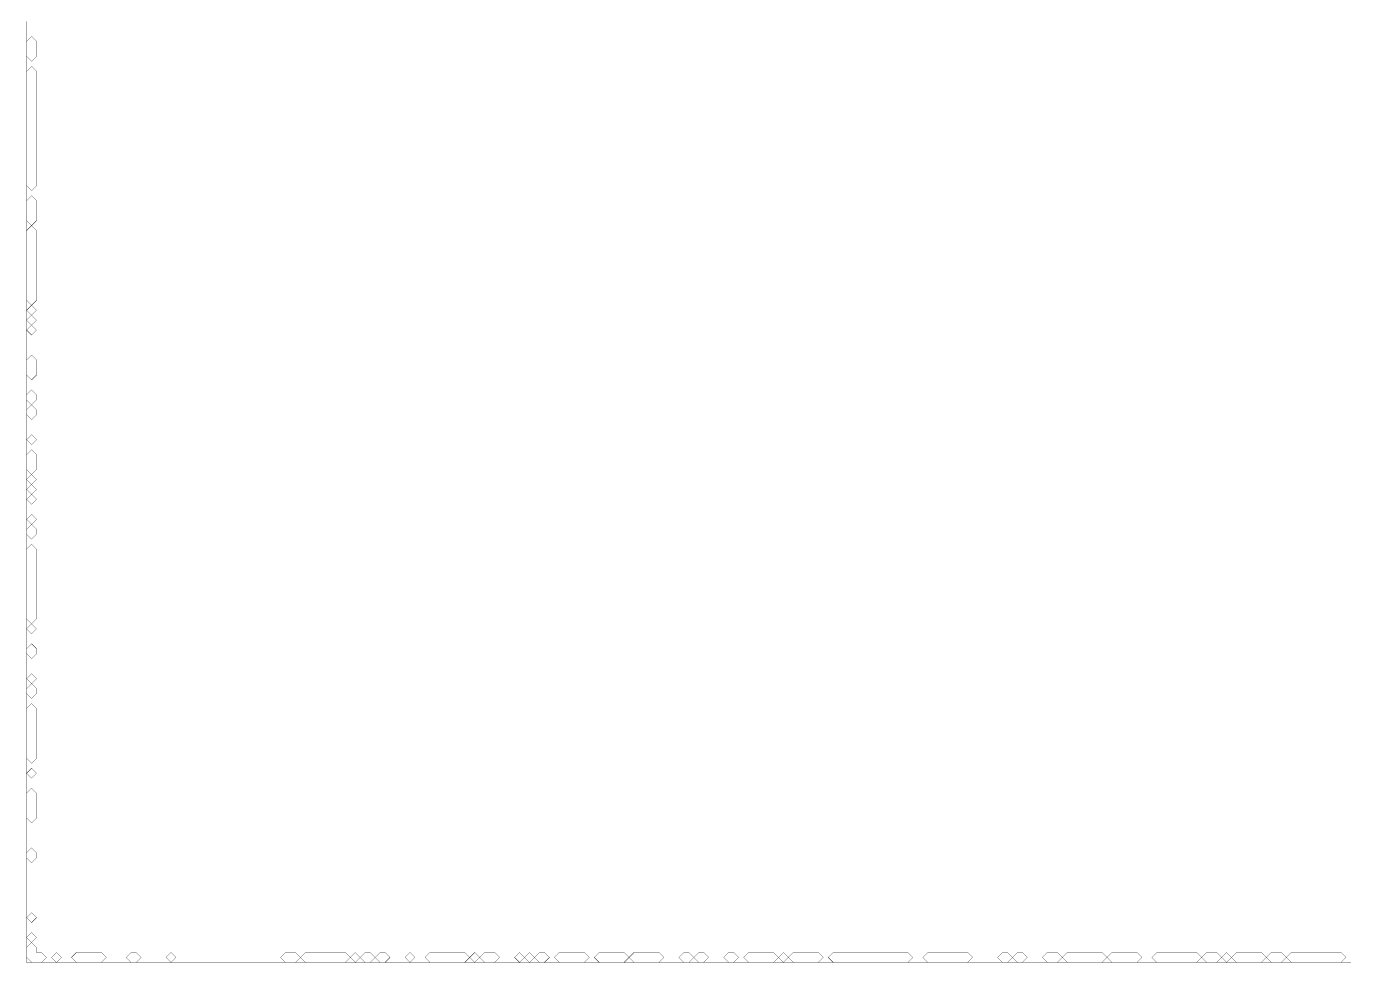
# Model space of a CAD drawing. Header units: metres. Extents: x 0 to 5031, y -5031 to 0.
# Drawn here: x 0 to 2614, y -5031 to -3180 of the extents above; entities that cross this region are included whole.
import ezdxf

# ---------------------------------------------------------------- set-up
doc = ezdxf.new("R2010")
doc.units = ezdxf.units.M
doc.layers.add('substrate', color=5, linetype='Continuous')

msp = doc.modelspace()

# ---------------------------------------------------------------- linework, layer by layer
at = {"layer": 'substrate', "const_width": 0.5}
msp.add_lwpolyline([(0, -3169.6875), (0, -3179.53125), (0, -3189.375), (0, -3199.21875), (0, -3209.0625), (0, -3218.90625), (0, -3228.75), (0, -3238.59375), (0, -3248.4375), (0, -3258.28125), (0, -3268.125), (0, -3277.96875), (0, -3287.8125), (0, -3297.65625), (0, -3307.5), (0, -3317.34375), (0, -3327.1875), (0, -3337.03125), (0, -3346.875), (0, -3356.71875), (0, -3366.5625), (0, -3376.40625), (0, -3386.25), (0, -3396.09375), (0, -3405.9375), (0, -3415.78125), (0, -3425.625), (0, -3435.46875), (0, -3445.3125), (0, -3455.15625), (0, -3465), (0, -3474.84375), (0, -3484.6875), (0, -3494.53125), (0, -3504.375), (0, -3514.21875), (0, -3524.0625), (0, -3533.90625), (0, -3543.75), (0, -3553.59375), (0, -3563.4375), (0, -3573.28125), (0, -3583.125), (0, -3592.96875), (0, -3602.8125), (0, -3612.65625), (0, -3622.5), (0, -3632.34375), (0, -3642.1875), (0, -3652.03125), (0, -3661.875), (0, -3671.71875), (0, -3681.5625), (0, -3691.40625), (0, -3701.25), (0, -3711.09375), (0, -3720.9375), (0, -3730.78125), (0, -3740.625), (0, -3750.46875), (0, -3760.3125), (0, -3770.15625), (0, -3780), (0, -3789.84375), (0, -3799.6875), (0, -3809.53125), (0, -3819.375), (0, -3829.21875), (0, -3839.0625), (0, -3848.90625), (0, -3858.75), (0, -3868.59375), (0, -3878.4375), (0, -3888.28125), (0, -3898.125), (0, -3907.96875), (0, -3917.8125), (0, -3927.65625), (0, -3937.5), (0, -3947.34375), (0, -3957.1875), (0, -3967.03125), (0, -3976.875), (0, -3986.71875), (0, -3996.5625), (0, -4006.40625), (0, -4016.25), (0, -4026.09375), (0, -4035.9375), (0, -4045.78125), (0, -4055.625), (0, -4065.46875), (0, -4075.3125), (0, -4085.15625), (0, -4095), (0, -4104.84375), (0, -4114.6875), (0, -4124.53125), (0, -4134.375), (0, -4144.21875), (0, -4154.0625), (0, -4163.90625), (0, -4173.75), (0, -4183.59375), (0, -4193.4375), (0, -4203.28125), (0, -4213.125), (0, -4222.96875), (0, -4232.8125), (0, -4242.65625), (0, -4252.5), (0, -4262.34375), (0, -4272.1875), (0, -4282.03125), (0, -4291.875), (0, -4301.71875), (0, -4311.5625), (0, -4321.40625), (0, -4331.25), (0, -4341.09375), (0, -4350.9375), (0, -4360.78125), (0, -4370.625), (0, -4380.46875), (0, -4390.3125), (0, -4400.15625), (0, -4410), (0, -4419.84375), (0, -4429.6875), (0, -4439.53125), (0, -4449.375), (0, -4459.21875), (0, -4469.0625), (0, -4478.90625), (0, -4488.75), (0, -4498.59375), (0, -4508.4375), (0, -4518.28125), (0, -4528.125), (0, -4537.96875), (0, -4547.8125), (0, -4557.65625), (0, -4567.5), (0, -4577.34375), (0, -4587.1875), (0, -4597.03125), (0, -4606.875), (0, -4616.71875), (0, -4626.5625), (0, -4636.40625), (0, -4646.25), (0, -4656.09375), (0, -4665.9375), (0, -4675.78125), (0, -4685.625), (0, -4695.46875), (0, -4705.3125), (0, -4715.15625), (0, -4725), (0, -4734.84375), (0, -4744.6875), (0, -4754.53125), (0, -4764.375), (0, -4774.21875), (0, -4784.0625), (0, -4793.90625), (0, -4803.75), (0, -4813.59375), (0, -4823.4375), (0, -4833.28125), (0, -4843.125), (0, -4852.96875), (0, -4862.8125), (0, -4872.65625), (0, -4882.5), (0, -4892.34375), (0, -4902.1875), (0, -4912.03125), (0, -4921.875), (0, -4931.71875), (0, -4941.5625), (0, -4951.40625), (0, -4961.25), (0, -4971.09375), (0, -4980.9375), (0, -4990.78125), (0, -5000.625), (0, -5010.46875), (0, -5020.3125), (0, -5030.15625), (9.84375, -5030.15625), (19.6875, -5030.15625), (29.53125, -5030.15625), (39.375, -5030.15625), (49.21875, -5030.15625), (59.0625, -5030.15625), (68.90625, -5030.15625), (78.75, -5030.15625), (88.59375, -5030.15625), (98.4375, -5030.15625), (108.28125, -5030.15625), (118.125, -5030.15625), (127.96875, -5030.15625), (137.8125, -5030.15625), (147.65625, -5030.15625), (157.5, -5030.15625), (167.34375, -5030.15625), (177.1875, -5030.15625), (187.03125, -5030.15625), (196.875, -5030.15625), (206.71875, -5030.15625), (216.5625, -5030.15625), (226.40625, -5030.15625), (236.25, -5030.15625), (246.09375, -5030.15625), (255.9375, -5030.15625), (265.78125, -5030.15625), (275.625, -5030.15625), (285.46875, -5030.15625), (295.3125, -5030.15625), (305.15625, -5030.15625), (315, -5030.15625), (324.84375, -5030.15625), (334.6875, -5030.15625), (344.53125, -5030.15625), (354.375, -5030.15625), (364.21875, -5030.15625), (374.0625, -5030.15625), (383.90625, -5030.15625), (393.75, -5030.15625), (403.59375, -5030.15625), (413.4375, -5030.15625), (423.28125, -5030.15625), (433.125, -5030.15625), (442.96875, -5030.15625), (452.8125, -5030.15625), (462.65625, -5030.15625), (472.5, -5030.15625), (482.34375, -5030.15625), (492.1875, -5030.15625), (502.03125, -5030.15625), (511.875, -5030.15625), (521.71875, -5030.15625), (531.5625, -5030.15625), (541.40625, -5030.15625), (551.25, -5030.15625), (561.09375, -5030.15625), (570.9375, -5030.15625), (580.78125, -5030.15625), (590.625, -5030.15625), (600.46875, -5030.15625), (610.3125, -5030.15625), (620.15625, -5030.15625), (630, -5030.15625), (639.84375, -5030.15625), (649.6875, -5030.15625), (659.53125, -5030.15625), (669.375, -5030.15625), (679.21875, -5030.15625), (689.0625, -5030.15625), (698.90625, -5030.15625), (708.75, -5030.15625), (718.59375, -5030.15625), (728.4375, -5030.15625), (738.28125, -5030.15625), (748.125, -5030.15625), (757.96875, -5030.15625), (767.8125, -5030.15625), (777.65625, -5030.15625), (787.5, -5030.15625), (797.34375, -5030.15625), (807.1875, -5030.15625), (817.03125, -5030.15625), (826.875, -5030.15625), (836.71875, -5030.15625), (846.5625, -5030.15625), (856.40625, -5030.15625), (866.25, -5030.15625), (876.09375, -5030.15625), (885.9375, -5030.15625), (895.78125, -5030.15625), (905.625, -5030.15625), (915.46875, -5030.15625), (925.3125, -5030.15625), (935.15625, -5030.15625), (945, -5030.15625), (954.84375, -5030.15625), (964.6875, -5030.15625), (974.53125, -5030.15625), (984.375, -5030.15625), (994.21875, -5030.15625), (1004.0625, -5030.15625), (1013.90625, -5030.15625), (1023.75, -5030.15625), (1033.59375, -5030.15625), (1043.4375, -5030.15625), (1053.28125, -5030.15625), (1063.125, -5030.15625), (1072.96875, -5030.15625), (1082.8125, -5030.15625), (1092.65625, -5030.15625), (1102.5, -5030.15625), (1112.34375, -5030.15625), (1122.1875, -5030.15625), (1132.03125, -5030.15625), (1141.875, -5030.15625), (1151.71875, -5030.15625), (1161.5625, -5030.15625), (1171.40625, -5030.15625), (1181.25, -5030.15625), (1191.09375, -5030.15625), (1200.9375, -5030.15625), (1210.78125, -5030.15625), (1220.625, -5030.15625), (1230.46875, -5030.15625), (1240.3125, -5030.15625), (1250.15625, -5030.15625), (1260, -5030.15625), (1269.84375, -5030.15625), (1279.6875, -5030.15625), (1289.53125, -5030.15625), (1299.375, -5030.15625), (1309.21875, -5030.15625), (1319.0625, -5030.15625), (1328.90625, -5030.15625), (1338.75, -5030.15625), (1348.59375, -5030.15625), (1358.4375, -5030.15625), (1368.28125, -5030.15625), (1378.125, -5030.15625), (1387.96875, -5030.15625), (1397.8125, -5030.15625), (1407.65625, -5030.15625), (1417.5, -5030.15625), (1427.34375, -5030.15625), (1437.1875, -5030.15625), (1447.03125, -5030.15625), (1456.875, -5030.15625), (1466.71875, -5030.15625), (1476.5625, -5030.15625), (1486.40625, -5030.15625), (1496.25, -5030.15625), (1506.09375, -5030.15625), (1515.9375, -5030.15625), (1525.78125, -5030.15625), (1535.625, -5030.15625), (1545.46875, -5030.15625), (1555.3125, -5030.15625), (1565.15625, -5030.15625), (1575, -5030.15625), (1584.84375, -5030.15625), (1594.6875, -5030.15625), (1604.53125, -5030.15625), (1614.375, -5030.15625), (1624.21875, -5030.15625), (1634.0625, -5030.15625), (1643.90625, -5030.15625), (1653.75, -5030.15625), (1663.59375, -5030.15625), (1673.4375, -5030.15625), (1683.28125, -5030.15625), (1693.125, -5030.15625), (1702.96875, -5030.15625), (1712.8125, -5030.15625), (1722.65625, -5030.15625), (1732.5, -5030.15625), (1742.34375, -5030.15625), (1752.1875, -5030.15625), (1762.03125, -5030.15625), (1771.875, -5030.15625), (1781.71875, -5030.15625), (1791.5625, -5030.15625), (1801.40625, -5030.15625), (1811.25, -5030.15625), (1821.09375, -5030.15625), (1830.9375, -5030.15625), (1840.78125, -5030.15625), (1850.625, -5030.15625), (1860.46875, -5030.15625), (1870.3125, -5030.15625), (1880.15625, -5030.15625), (1890, -5030.15625), (1899.84375, -5030.15625), (1909.6875, -5030.15625), (1919.53125, -5030.15625), (1929.375, -5030.15625), (1939.21875, -5030.15625), (1949.0625, -5030.15625), (1958.90625, -5030.15625), (1968.75, -5030.15625), (1978.59375, -5030.15625), (1988.4375, -5030.15625), (1998.28125, -5030.15625), (2008.125, -5030.15625), (2017.96875, -5030.15625), (2027.8125, -5030.15625), (2037.65625, -5030.15625), (2047.5, -5030.15625), (2057.34375, -5030.15625), (2067.1875, -5030.15625), (2077.03125, -5030.15625), (2086.875, -5030.15625), (2096.71875, -5030.15625), (2106.5625, -5030.15625), (2116.40625, -5030.15625), (2126.25, -5030.15625), (2136.09375, -5030.15625), (2145.9375, -5030.15625), (2155.78125, -5030.15625), (2165.625, -5030.15625), (2175.46875, -5030.15625), (2185.3125, -5030.15625), (2195.15625, -5030.15625), (2205, -5030.15625), (2214.84375, -5030.15625), (2224.6875, -5030.15625), (2234.53125, -5030.15625), (2244.375, -5030.15625), (2254.21875, -5030.15625), (2264.0625, -5030.15625), (2273.90625, -5030.15625), (2283.75, -5030.15625), (2293.59375, -5030.15625), (2303.4375, -5030.15625), (2313.28125, -5030.15625), (2323.125, -5030.15625), (2332.96875, -5030.15625), (2342.8125, -5030.15625), (2352.65625, -5030.15625), (2362.5, -5030.15625), (2372.34375, -5030.15625), (2382.1875, -5030.15625), (2392.03125, -5030.15625), (2401.875, -5030.15625), (2411.71875, -5030.15625), (2421.5625, -5030.15625), (2431.40625, -5030.15625), (2441.25, -5030.15625), (2451.09375, -5030.15625), (2460.9375, -5030.15625), (2470.78125, -5030.15625), (2480.625, -5030.15625), (2490.46875, -5030.15625), (2500.3125, -5030.15625), (2510.15625, -5030.15625), (2520, -5030.15625), (2529.84375, -5030.15625), (2539.6875, -5030.15625), (2549.53125, -5030.15625), (2559.375, -5030.15625), (2569.21875, -5030.15625), (2579.0625, -5030.15625), (2588.90625, -5030.15625), (2598.75, -5030.15625), (2608.59375, -5030.15625), (2618.4375, -5030.15625)], dxfattribs=at)
for points in [[(0, -3209.0625), (9.84375, -3199.21875), (19.6875, -3209.0625), (19.6875, -3218.90625), (19.6875, -3228.75), (19.6875, -3238.59375), (9.84375, -3248.4375), (0, -3238.59375), (0, -3228.75), (0, -3218.90625)], [(0, -3268.125), (9.84375, -3258.28125), (19.6875, -3268.125), (19.6875, -3277.96875), (19.6875, -3287.8125), (19.6875, -3297.65625), (19.6875, -3307.5), (19.6875, -3317.34375), (19.6875, -3327.1875), (19.6875, -3337.03125), (19.6875, -3346.875), (19.6875, -3356.71875), (19.6875, -3366.5625), (19.6875, -3376.40625), (19.6875, -3386.25), (19.6875, -3396.09375), (19.6875, -3405.9375), (19.6875, -3415.78125), (19.6875, -3425.625), (19.6875, -3435.46875), (19.6875, -3445.3125), (19.6875, -3455.15625), (19.6875, -3465), (19.6875, -3474.84375), (19.6875, -3484.6875), (19.6875, -3494.53125), (9.84375, -3504.375), (0, -3494.53125), (0, -3484.6875), (0, -3474.84375), (0, -3465), (0, -3455.15625), (0, -3445.3125), (0, -3435.46875), (0, -3425.625), (0, -3415.78125), (0, -3405.9375), (0, -3396.09375), (0, -3386.25), (0, -3376.40625), (0, -3366.5625), (0, -3356.71875), (0, -3346.875), (0, -3337.03125), (0, -3327.1875), (0, -3317.34375), (0, -3307.5), (0, -3297.65625), (0, -3287.8125), (0, -3277.96875)], [(0, -3524.0625), (9.84375, -3514.21875), (19.6875, -3524.0625), (19.6875, -3533.90625), (19.6875, -3543.75), (19.6875, -3553.59375), (19.6875, -3563.4375), (9.84375, -3573.28125), (0, -3563.4375), (0, -3553.59375), (0, -3543.75), (0, -3533.90625)], [(0, -3583.125), (9.84375, -3573.28125), (19.6875, -3583.125), (19.6875, -3592.96875), (19.6875, -3602.8125), (19.6875, -3612.65625), (19.6875, -3622.5), (19.6875, -3632.34375), (19.6875, -3642.1875), (19.6875, -3652.03125), (19.6875, -3661.875), (19.6875, -3671.71875), (19.6875, -3681.5625), (19.6875, -3691.40625), (19.6875, -3701.25), (19.6875, -3711.09375), (19.6875, -3720.9375), (9.84375, -3730.78125), (0, -3720.9375), (0, -3711.09375), (0, -3701.25), (0, -3691.40625), (0, -3681.5625), (0, -3671.71875), (0, -3661.875), (0, -3652.03125), (0, -3642.1875), (0, -3632.34375), (0, -3622.5), (0, -3612.65625), (0, -3602.8125), (0, -3592.96875)], [(0, -3740.625), (9.84375, -3730.78125), (19.6875, -3740.625), (9.84375, -3750.46875)], [(0, -3760.3125), (9.84375, -3750.46875), (19.6875, -3760.3125), (9.84375, -3770.15625)], [(0, -3780), (9.84375, -3770.15625), (19.6875, -3780), (9.84375, -3789.84375)], [(0, -3839.0625), (9.84375, -3829.21875), (19.6875, -3839.0625), (19.6875, -3848.90625), (19.6875, -3858.75), (19.6875, -3868.59375), (9.84375, -3878.4375), (0, -3868.59375), (0, -3858.75), (0, -3848.90625)], [(0, -3907.96875), (9.84375, -3898.125), (19.6875, -3907.96875), (19.6875, -3917.8125), (9.84375, -3927.65625), (0, -3917.8125)], [(0, -3937.5), (9.84375, -3927.65625), (19.6875, -3937.5), (19.6875, -3947.34375), (9.84375, -3957.1875), (0, -3947.34375)], [(0, -3996.5625), (9.84375, -3986.71875), (19.6875, -3996.5625), (9.84375, -4006.40625)], [(0, -4026.09375), (9.84375, -4016.25), (19.6875, -4026.09375), (19.6875, -4035.9375), (19.6875, -4045.78125), (19.6875, -4055.625), (9.84375, -4065.46875), (0, -4055.625), (0, -4045.78125), (0, -4035.9375)], [(0, -4075.3125), (9.84375, -4065.46875), (19.6875, -4075.3125), (9.84375, -4085.15625)], [(0, -4095), (9.84375, -4085.15625), (19.6875, -4095), (9.84375, -4104.84375)], [(0, -4114.6875), (9.84375, -4104.84375), (19.6875, -4114.6875), (9.84375, -4124.53125)], [(0, -4154.0625), (9.84375, -4144.21875), (19.6875, -4154.0625), (9.84375, -4163.90625)], [(0, -4173.75), (9.84375, -4163.90625), (19.6875, -4173.75), (19.6875, -4183.59375), (9.84375, -4193.4375), (0, -4183.59375)], [(0, -4213.125), (9.84375, -4203.28125), (19.6875, -4213.125), (19.6875, -4222.96875), (19.6875, -4232.8125), (19.6875, -4242.65625), (19.6875, -4252.5), (19.6875, -4262.34375), (19.6875, -4272.1875), (19.6875, -4282.03125), (19.6875, -4291.875), (19.6875, -4301.71875), (19.6875, -4311.5625), (19.6875, -4321.40625), (19.6875, -4331.25), (19.6875, -4341.09375), (19.6875, -4350.9375), (9.84375, -4360.78125), (0, -4350.9375), (0, -4341.09375), (0, -4331.25), (0, -4321.40625), (0, -4311.5625), (0, -4301.71875), (0, -4291.875), (0, -4282.03125), (0, -4272.1875), (0, -4262.34375), (0, -4252.5), (0, -4242.65625), (0, -4232.8125), (0, -4222.96875)], [(0, -4370.625), (9.84375, -4360.78125), (19.6875, -4370.625), (9.84375, -4380.46875)], [(0, -4410), (9.84375, -4400.15625), (19.6875, -4410), (19.6875, -4419.84375), (9.84375, -4429.6875), (0, -4419.84375)], [(0, -4469.0625), (9.84375, -4459.21875), (19.6875, -4469.0625), (9.84375, -4478.90625)], [(0, -4488.75), (9.84375, -4478.90625), (19.6875, -4488.75), (19.6875, -4498.59375), (9.84375, -4508.4375), (0, -4498.59375)], [(0, -4528.125), (9.84375, -4518.28125), (19.6875, -4528.125), (19.6875, -4537.96875), (19.6875, -4547.8125), (19.6875, -4557.65625), (19.6875, -4567.5), (19.6875, -4577.34375), (19.6875, -4587.1875), (19.6875, -4597.03125), (19.6875, -4606.875), (19.6875, -4616.71875), (19.6875, -4626.5625), (9.84375, -4636.40625), (0, -4626.5625), (0, -4616.71875), (0, -4606.875), (0, -4597.03125), (0, -4587.1875), (0, -4577.34375), (0, -4567.5), (0, -4557.65625), (0, -4547.8125), (0, -4537.96875)], [(0, -4656.09375), (9.84375, -4646.25), (19.6875, -4656.09375), (9.84375, -4665.9375)], [(0, -4695.46875), (9.84375, -4685.625), (19.6875, -4695.46875), (19.6875, -4705.3125), (19.6875, -4715.15625), (19.6875, -4725), (19.6875, -4734.84375), (19.6875, -4744.6875), (9.84375, -4754.53125), (0, -4744.6875), (0, -4734.84375), (0, -4725), (0, -4715.15625), (0, -4705.3125)], [(0, -4813.59375), (9.84375, -4803.75), (19.6875, -4813.59375), (19.6875, -4823.4375), (9.84375, -4833.28125), (0, -4823.4375)], [(0, -4941.5625), (9.84375, -4931.71875), (19.6875, -4941.5625), (9.84375, -4951.40625)], [(0, -4980.9375), (9.84375, -4971.09375), (19.6875, -4980.9375), (9.84375, -4990.78125)], [(0, -5000.625), (9.84375, -4990.78125), (19.6875, -5000.625), (19.6875, -5010.46875), (29.53125, -5010.46875), (39.375, -5020.3125), (29.53125, -5030.15625), (19.6875, -5030.15625), (9.84375, -5030.15625), (0, -5020.3125), (0, -5010.46875)], [(49.21875, -5020.3125), (59.0625, -5010.46875), (68.90625, -5020.3125), (59.0625, -5030.15625)], [(88.59375, -5020.3125), (98.4375, -5010.46875), (108.28125, -5010.46875), (118.125, -5010.46875), (127.96875, -5010.46875), (137.8125, -5010.46875), (147.65625, -5010.46875), (157.5, -5020.3125), (147.65625, -5030.15625), (137.8125, -5030.15625), (127.96875, -5030.15625), (118.125, -5030.15625), (108.28125, -5030.15625), (98.4375, -5030.15625)], [(196.875, -5020.3125), (206.71875, -5010.46875), (216.5625, -5010.46875), (226.40625, -5020.3125), (216.5625, -5030.15625), (206.71875, -5030.15625)], [(275.625, -5020.3125), (285.46875, -5010.46875), (295.3125, -5020.3125), (285.46875, -5030.15625)], [(502.03125, -5020.3125), (511.875, -5010.46875), (521.71875, -5010.46875), (531.5625, -5010.46875), (541.40625, -5020.3125), (531.5625, -5030.15625), (521.71875, -5030.15625), (511.875, -5030.15625)], [(541.40625, -5020.3125), (551.25, -5010.46875), (561.09375, -5010.46875), (570.9375, -5010.46875), (580.78125, -5010.46875), (590.625, -5010.46875), (600.46875, -5010.46875), (610.3125, -5010.46875), (620.15625, -5010.46875), (630, -5010.46875), (639.84375, -5020.3125), (630, -5030.15625), (620.15625, -5030.15625), (610.3125, -5030.15625), (600.46875, -5030.15625), (590.625, -5030.15625), (580.78125, -5030.15625), (570.9375, -5030.15625), (561.09375, -5030.15625), (551.25, -5030.15625)], [(639.84375, -5020.3125), (649.6875, -5010.46875), (659.53125, -5020.3125), (649.6875, -5030.15625)], [(659.53125, -5020.3125), (669.375, -5010.46875), (679.21875, -5010.46875), (689.0625, -5020.3125), (679.21875, -5030.15625), (669.375, -5030.15625)], [(689.0625, -5020.3125), (698.90625, -5010.46875), (708.75, -5010.46875), (718.59375, -5020.3125), (708.75, -5030.15625), (698.90625, -5030.15625)], [(748.125, -5020.3125), (757.96875, -5010.46875), (767.8125, -5020.3125), (757.96875, -5030.15625)], [(787.5, -5020.3125), (797.34375, -5010.46875), (807.1875, -5010.46875), (817.03125, -5010.46875), (826.875, -5010.46875), (836.71875, -5010.46875), (846.5625, -5010.46875), (856.40625, -5010.46875), (866.25, -5010.46875), (876.09375, -5020.3125), (866.25, -5030.15625), (856.40625, -5030.15625), (846.5625, -5030.15625), (836.71875, -5030.15625), (826.875, -5030.15625), (817.03125, -5030.15625), (807.1875, -5030.15625), (797.34375, -5030.15625)], [(876.09375, -5020.3125), (885.9375, -5010.46875), (895.78125, -5020.3125), (885.9375, -5030.15625)], [(895.78125, -5020.3125), (905.625, -5010.46875), (915.46875, -5010.46875), (925.3125, -5010.46875), (935.15625, -5020.3125), (925.3125, -5030.15625), (915.46875, -5030.15625), (905.625, -5030.15625)], [(964.6875, -5020.3125), (974.53125, -5010.46875), (984.375, -5020.3125), (974.53125, -5030.15625)], [(984.375, -5020.3125), (994.21875, -5010.46875), (1004.0625, -5020.3125), (994.21875, -5030.15625)], [(1004.0625, -5020.3125), (1013.90625, -5010.46875), (1023.75, -5010.46875), (1033.59375, -5020.3125), (1023.75, -5030.15625), (1013.90625, -5030.15625)], [(1043.4375, -5020.3125), (1053.28125, -5010.46875), (1063.125, -5010.46875), (1072.96875, -5010.46875), (1082.8125, -5010.46875), (1092.65625, -5010.46875), (1102.5, -5010.46875), (1112.34375, -5020.3125), (1102.5, -5030.15625), (1092.65625, -5030.15625), (1082.8125, -5030.15625), (1072.96875, -5030.15625), (1063.125, -5030.15625), (1053.28125, -5030.15625)], [(1122.1875, -5020.3125), (1132.03125, -5010.46875), (1141.875, -5010.46875), (1151.71875, -5010.46875), (1161.5625, -5010.46875), (1171.40625, -5010.46875), (1181.25, -5010.46875), (1191.09375, -5020.3125), (1181.25, -5030.15625), (1171.40625, -5030.15625), (1161.5625, -5030.15625), (1151.71875, -5030.15625), (1141.875, -5030.15625), (1132.03125, -5030.15625)], [(1191.09375, -5020.3125), (1200.9375, -5010.46875), (1210.78125, -5010.46875), (1220.625, -5010.46875), (1230.46875, -5010.46875), (1240.3125, -5010.46875), (1250.15625, -5010.46875), (1260, -5020.3125), (1250.15625, -5030.15625), (1240.3125, -5030.15625), (1230.46875, -5030.15625), (1220.625, -5030.15625), (1210.78125, -5030.15625), (1200.9375, -5030.15625)], [(1289.53125, -5020.3125), (1299.375, -5010.46875), (1309.21875, -5010.46875), (1319.0625, -5020.3125), (1309.21875, -5030.15625), (1299.375, -5030.15625)], [(1319.0625, -5020.3125), (1328.90625, -5010.46875), (1338.75, -5010.46875), (1348.59375, -5020.3125), (1338.75, -5030.15625), (1328.90625, -5030.15625)], [(1378.125, -5020.3125), (1387.96875, -5010.46875), (1397.8125, -5010.46875), (1407.65625, -5020.3125), (1397.8125, -5030.15625), (1387.96875, -5030.15625)], [(1417.5, -5020.3125), (1427.34375, -5010.46875), (1437.1875, -5010.46875), (1447.03125, -5010.46875), (1456.875, -5010.46875), (1466.71875, -5010.46875), (1476.5625, -5010.46875), (1486.40625, -5020.3125), (1476.5625, -5030.15625), (1466.71875, -5030.15625), (1456.875, -5030.15625), (1447.03125, -5030.15625), (1437.1875, -5030.15625), (1427.34375, -5030.15625)], [(1486.40625, -5020.3125), (1496.25, -5010.46875), (1506.09375, -5020.3125), (1496.25, -5030.15625)], [(1506.09375, -5020.3125), (1515.9375, -5010.46875), (1525.78125, -5010.46875), (1535.625, -5010.46875), (1545.46875, -5010.46875), (1555.3125, -5010.46875), (1565.15625, -5010.46875), (1575, -5020.3125), (1565.15625, -5030.15625), (1555.3125, -5030.15625), (1545.46875, -5030.15625), (1535.625, -5030.15625), (1525.78125, -5030.15625), (1515.9375, -5030.15625)], [(1584.84375, -5020.3125), (1594.6875, -5010.46875), (1604.53125, -5010.46875), (1614.375, -5010.46875), (1624.21875, -5010.46875), (1634.0625, -5010.46875), (1643.90625, -5010.46875), (1653.75, -5010.46875), (1663.59375, -5010.46875), (1673.4375, -5010.46875), (1683.28125, -5010.46875), (1693.125, -5010.46875), (1702.96875, -5010.46875), (1712.8125, -5010.46875), (1722.65625, -5010.46875), (1732.5, -5010.46875), (1742.34375, -5010.46875), (1752.1875, -5020.3125), (1742.34375, -5030.15625), (1732.5, -5030.15625), (1722.65625, -5030.15625), (1712.8125, -5030.15625), (1702.96875, -5030.15625), (1693.125, -5030.15625), (1683.28125, -5030.15625), (1673.4375, -5030.15625), (1663.59375, -5030.15625), (1653.75, -5030.15625), (1643.90625, -5030.15625), (1634.0625, -5030.15625), (1624.21875, -5030.15625), (1614.375, -5030.15625), (1604.53125, -5030.15625), (1594.6875, -5030.15625)], [(1771.875, -5020.3125), (1781.71875, -5010.46875), (1791.5625, -5010.46875), (1801.40625, -5010.46875), (1811.25, -5010.46875), (1821.09375, -5010.46875), (1830.9375, -5010.46875), (1840.78125, -5010.46875), (1850.625, -5010.46875), (1860.46875, -5010.46875), (1870.3125, -5020.3125), (1860.46875, -5030.15625), (1850.625, -5030.15625), (1840.78125, -5030.15625), (1830.9375, -5030.15625), (1821.09375, -5030.15625), (1811.25, -5030.15625), (1801.40625, -5030.15625), (1791.5625, -5030.15625), (1781.71875, -5030.15625)], [(1919.53125, -5020.3125), (1929.375, -5010.46875), (1939.21875, -5010.46875), (1949.0625, -5020.3125), (1939.21875, -5030.15625), (1929.375, -5030.15625)], [(1949.0625, -5020.3125), (1958.90625, -5010.46875), (1968.75, -5010.46875), (1978.59375, -5020.3125), (1968.75, -5030.15625), (1958.90625, -5030.15625)], [(2008.125, -5020.3125), (2017.96875, -5010.46875), (2027.8125, -5010.46875), (2037.65625, -5010.46875), (2047.5, -5020.3125), (2037.65625, -5030.15625), (2027.8125, -5030.15625), (2017.96875, -5030.15625)], [(2047.5, -5020.3125), (2057.34375, -5010.46875), (2067.1875, -5010.46875), (2077.03125, -5010.46875), (2086.875, -5010.46875), (2096.71875, -5010.46875), (2106.5625, -5010.46875), (2116.40625, -5010.46875), (2126.25, -5010.46875), (2136.09375, -5020.3125), (2126.25, -5030.15625), (2116.40625, -5030.15625), (2106.5625, -5030.15625), (2096.71875, -5030.15625), (2086.875, -5030.15625), (2077.03125, -5030.15625), (2067.1875, -5030.15625), (2057.34375, -5030.15625)], [(2136.09375, -5020.3125), (2145.9375, -5010.46875), (2155.78125, -5010.46875), (2165.625, -5010.46875), (2175.46875, -5010.46875), (2185.3125, -5010.46875), (2195.15625, -5010.46875), (2205, -5020.3125), (2195.15625, -5030.15625), (2185.3125, -5030.15625), (2175.46875, -5030.15625), (2165.625, -5030.15625), (2155.78125, -5030.15625), (2145.9375, -5030.15625)], [(2224.6875, -5020.3125), (2234.53125, -5010.46875), (2244.375, -5010.46875), (2254.21875, -5010.46875), (2264.0625, -5010.46875), (2273.90625, -5010.46875), (2283.75, -5010.46875), (2293.59375, -5010.46875), (2303.4375, -5010.46875), (2313.28125, -5010.46875), (2323.125, -5020.3125), (2313.28125, -5030.15625), (2303.4375, -5030.15625), (2293.59375, -5030.15625), (2283.75, -5030.15625), (2273.90625, -5030.15625), (2264.0625, -5030.15625), (2254.21875, -5030.15625), (2244.375, -5030.15625), (2234.53125, -5030.15625)], [(2323.125, -5020.3125), (2332.96875, -5010.46875), (2342.8125, -5010.46875), (2352.65625, -5010.46875), (2362.5, -5020.3125), (2352.65625, -5030.15625), (2342.8125, -5030.15625), (2332.96875, -5030.15625)], [(2362.5, -5020.3125), (2372.34375, -5010.46875), (2382.1875, -5020.3125), (2372.34375, -5030.15625)], [(2382.1875, -5020.3125), (2392.03125, -5010.46875), (2401.875, -5010.46875), (2411.71875, -5010.46875), (2421.5625, -5010.46875), (2431.40625, -5010.46875), (2441.25, -5010.46875), (2451.09375, -5020.3125), (2441.25, -5030.15625), (2431.40625, -5030.15625), (2421.5625, -5030.15625), (2411.71875, -5030.15625), (2401.875, -5030.15625), (2392.03125, -5030.15625)], [(2451.09375, -5020.3125), (2460.9375, -5010.46875), (2470.78125, -5010.46875), (2480.625, -5010.46875), (2490.46875, -5020.3125), (2480.625, -5030.15625), (2470.78125, -5030.15625), (2460.9375, -5030.15625)], [(2490.46875, -5020.3125), (2500.3125, -5010.46875), (2510.15625, -5010.46875), (2520, -5010.46875), (2529.84375, -5010.46875), (2539.6875, -5010.46875), (2549.53125, -5010.46875), (2559.375, -5010.46875), (2569.21875, -5010.46875), (2579.0625, -5010.46875), (2588.90625, -5010.46875), (2598.75, -5010.46875), (2608.59375, -5020.3125), (2598.75, -5030.15625), (2588.90625, -5030.15625), (2579.0625, -5030.15625), (2569.21875, -5030.15625), (2559.375, -5030.15625), (2549.53125, -5030.15625), (2539.6875, -5030.15625), (2529.84375, -5030.15625), (2520, -5030.15625), (2510.15625, -5030.15625), (2500.3125, -5030.15625)]]:
    msp.add_lwpolyline(points, close=True, dxfattribs=at)

doc.saveas('drawing.dxf')
